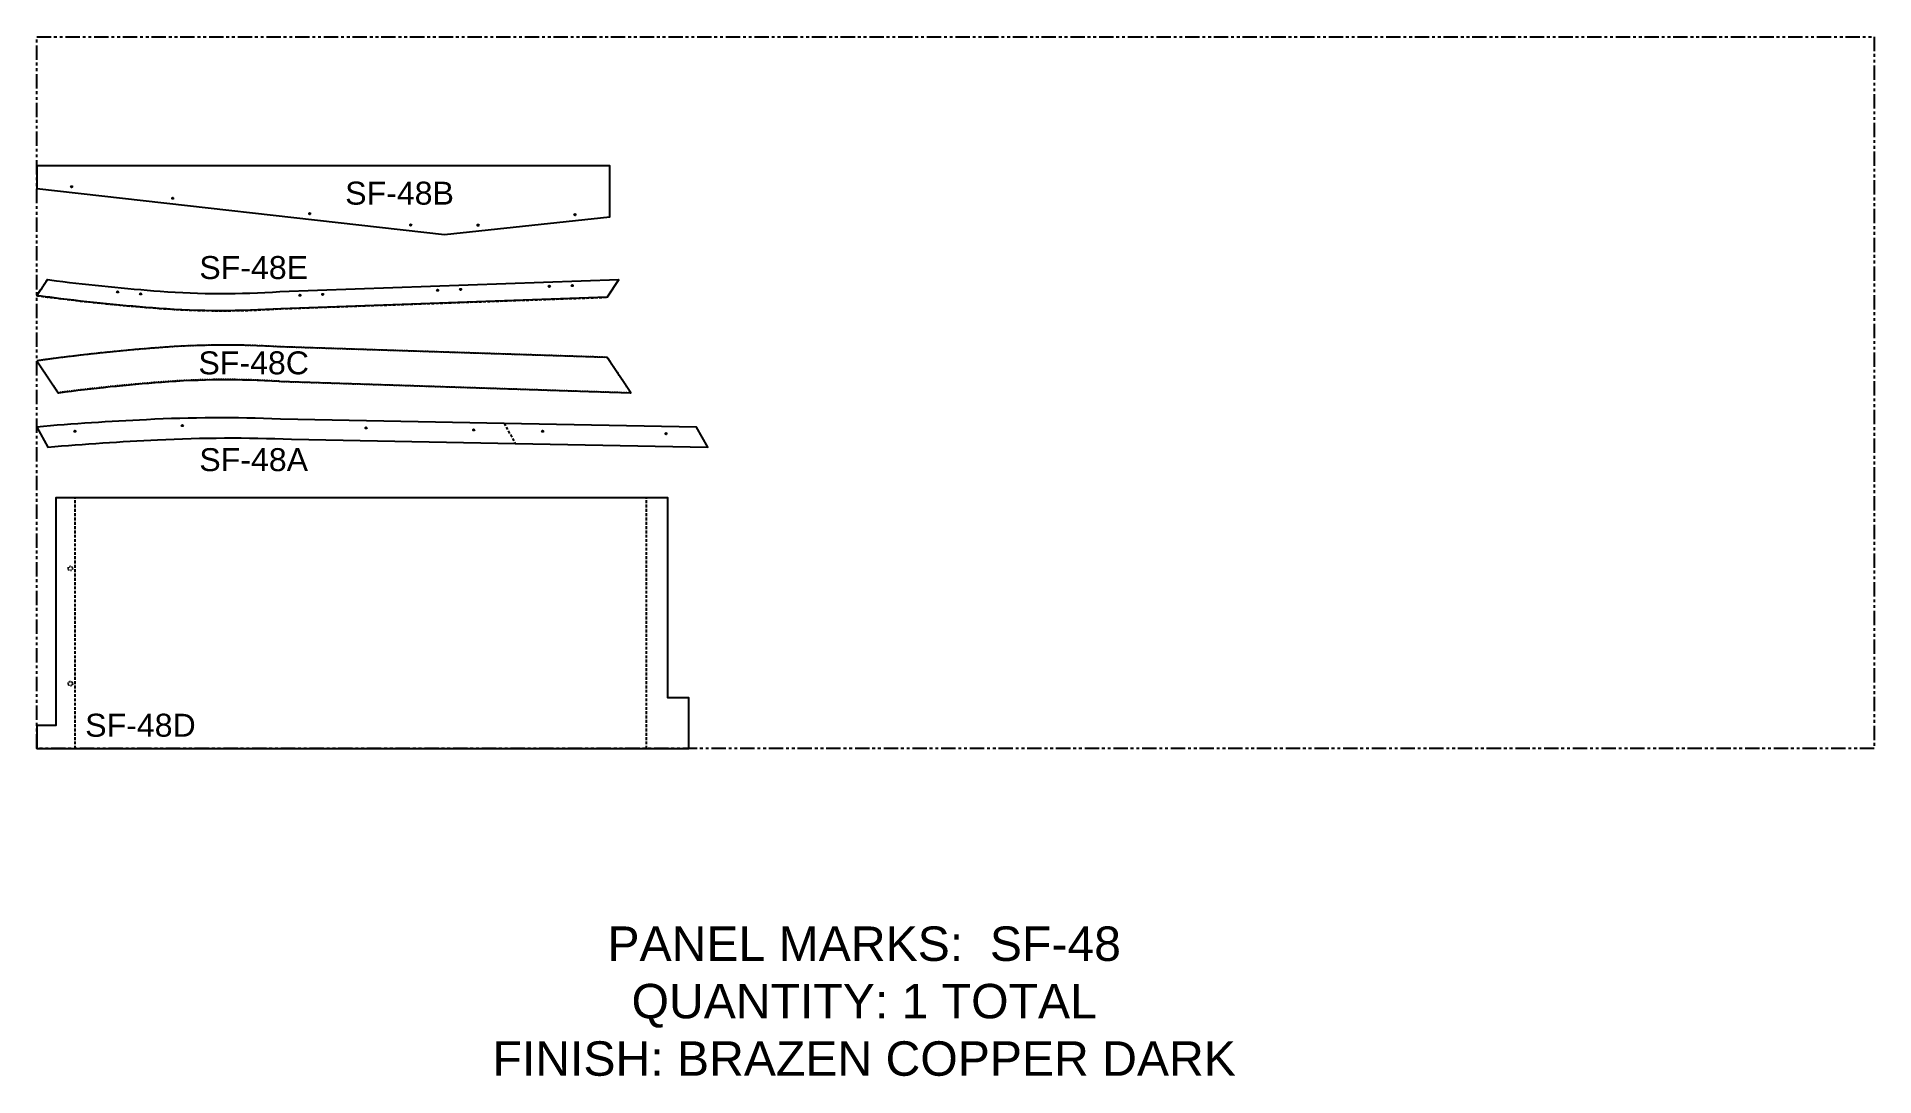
# Model space of a CAD drawing. Header units: inches. Extents: x 0 to 160, y -29 to 62.
import ezdxf

# ---------------------------------------------------------------- set-up
doc = ezdxf.new("R2010")
doc.units = ezdxf.units.IN
doc.header["$MEASUREMENT"] = 0
doc.linetypes.add('HIDDEN', pattern=[0.375, 0.25, -0.125])
doc.linetypes.add('PHANTOM', pattern=[2.5, 1.25, -0.25, 0.25, -0.25, 0.25, -0.25])
for name, color, linetype in [('CUT', 7, 'Continuous'), ('DIMS', 1, 'Continuous'), ('HOLES', 6, 'Continuous'), ('ROUT', 1, 'HIDDEN'), ('SHEET', 5, 'PHANTOM'), ('TEXT', 2, 'PHANTOM'), ('V135', 4, 'HIDDEN'), ('WEEPS', 3, 'HIDDEN')]:
    doc.layers.add(name, color=color, linetype=linetype)
doc.styles.get("Standard").update_dxf_attribs({"font": 'arial.ttf'})

msp = doc.modelspace()

# ---------------------------------------------------------------- linework, layer by layer
at = {"layer": 'CUT', "ltscale": 0.25}
msp.add_lwpolyline([(35.5, 44.77), (49.91, 46.33), (49.91, 50.77), (0, 50.77), (0, 48.77)], close=True, dxfattribs=at)
for points in [[(50.69, 40.85), (49.67, 39.31), (21.25, 38.31, -0.03519), (10.65, 38.34, -0.013409), (1.52, 39.26, -0.003174), (0, 39.46), (0.93, 40.85, 0.001658), (1.71, 40.75, 0.013409), (10.76, 39.84, 0.035271), (21.17, 39.8)], [(0, 33.77), (1.87, 31, -0.000099), (1.91, 31, -0.013409), (10.87, 31.93, -0.035354), (21.1, 31.99), (51.73, 31), (49.67, 34.07), (21.25, 34.99, 0.03519), (10.64, 34.92, 0.013409), (1.52, 33.98, 0.003174)]]:
    msp.add_lwpolyline(points, format="xyb", close=True, dxfattribs=at)
at = {"layer": 'CUT'}
msp.add_lwpolyline([(0, 28.01), (0.97, 26.26, -0.009384), (10.52, 26.9, -0.022476), (22.18, 26.95), (41.67, 26.58), (58.42, 26.26), (57.45, 28.01), (40.69, 28.33), (21.21, 28.7, 0.022476), (9.55, 28.65, 0.009384)], format="xyb", close=True, dxfattribs=at)
msp.add_lwpolyline([(0, 2.01), (0, 0), (56.79, 0), (56.79, 4.43), (54.94, 4.43), (54.94, 21.84), (1.67, 21.84), (1.67, 2.01)], close=True, dxfattribs=at)
at = {"layer": 'HOLES', "ltscale": 0.25}
for centre in [(3.04, 48.93), (11.84, 47.94), (23.77, 46.59), (46.87, 46.5), (32.57, 45.6), (38.43, 45.59), (36.9, 39.99), (44.63, 40.26), (46.63, 40.33), (7.05, 39.78), (9.05, 39.6), (22.91, 39.49), (24.91, 39.56), (34.9, 39.92), (3.32, 27.64), (12.68, 28.14), (28.68, 27.93), (38.05, 27.76), (44.05, 27.64), (54.8, 27.43)]:
    msp.add_circle(centre, 0.0625, dxfattribs=at)
at = {"layer": 'ROUT'}
for p, q in [((40.69, 28.33), (41.67, 26.58)), ((54.94, 21.84), (1.67, 21.84)), ((53.09, 0), (53.09, 21.84))]:
    msp.add_line(p, q, dxfattribs=at)
at = {"layer": 'ROUT', "ltscale": 0.25}
msp.add_lwpolyline([(49.91, 46.33), (49.91, 50.77), (0, 50.77), (0, 48.77)], dxfattribs=at)
at = {"layer": 'ROUT'}
msp.add_lwpolyline([(0.93, 40.85), (0, 39.46, 0.003174), (1.52, 39.26, 0.013409), (10.65, 38.34, 0.03519), (21.25, 38.31), (49.67, 39.31), (50.69, 40.85)], format="xyb", dxfattribs=at)
at = {"layer": 'ROUT', "ltscale": 0.25}
msp.add_lwpolyline([(0, 33.77), (1.87, 31, -0.000099), (1.91, 31, -0.013409), (10.87, 31.93, -0.035354), (21.1, 31.99), (51.73, 31), (49.67, 34.07), (21.25, 34.99, 0.03519), (10.64, 34.92, 0.013409), (1.52, 33.98, 0.003174)], format="xyb", close=True, dxfattribs=at)
at = {"layer": 'ROUT'}
msp.add_lwpolyline([(0, 2.01), (0, 0), (56.79, 0), (56.79, 4.43)], dxfattribs=at)
at = {"layer": 'SHEET'}
msp.add_lwpolyline([(0, 62), (160, 62), (160, 0), (0, 0)], close=True, dxfattribs=at)
at = {"layer": 'V135'}
msp.add_line((3.34, 0), (3.34, 21.84), dxfattribs=at)
at = {"layer": 'WEEPS', "ltscale": 0.25}
for centre in [(2.93, 15.69), (2.93, 5.66)]:
    msp.add_circle(centre, 0.188, dxfattribs=at)

# ---------------------------------------------------------------- texts
at = {"layer": 'DIMS', "ltscale": 0.25, "char_height": 2, "attachment_point": 8}
for s, heights, insert in [('SF-48B', [0], (31.59, 47.35, 0)), ('SF-48E', [2.07], (18.89, 40.87, 0)), ('SF-48C', [2.07], (18.89, 32.57, 0)), ('SF-48A', [2.07], (18.89, 24.14, 0)), ('SF-48D', [0], (9.03, 1.01, 0))]:
    msp.add_mtext_dynamic_manual_height_columns(s, width=3.0859, gutter_width=10, heights=heights, dxfattribs=dict(at, insert=insert))
at = {"layer": 'TEXT', "insert": (72.05, -22.01), "char_height": 3, "attachment_point": 5}
msp.add_mtext_dynamic_manual_height_columns('PANEL MARKS:  SF-48\\PQUANTITY: 1 TOTAL\\PFINISH: BRAZEN COPPER DARK', width=199.7409, gutter_width=1, heights=[0], dxfattribs=at)

doc.saveas('drawing.dxf')
